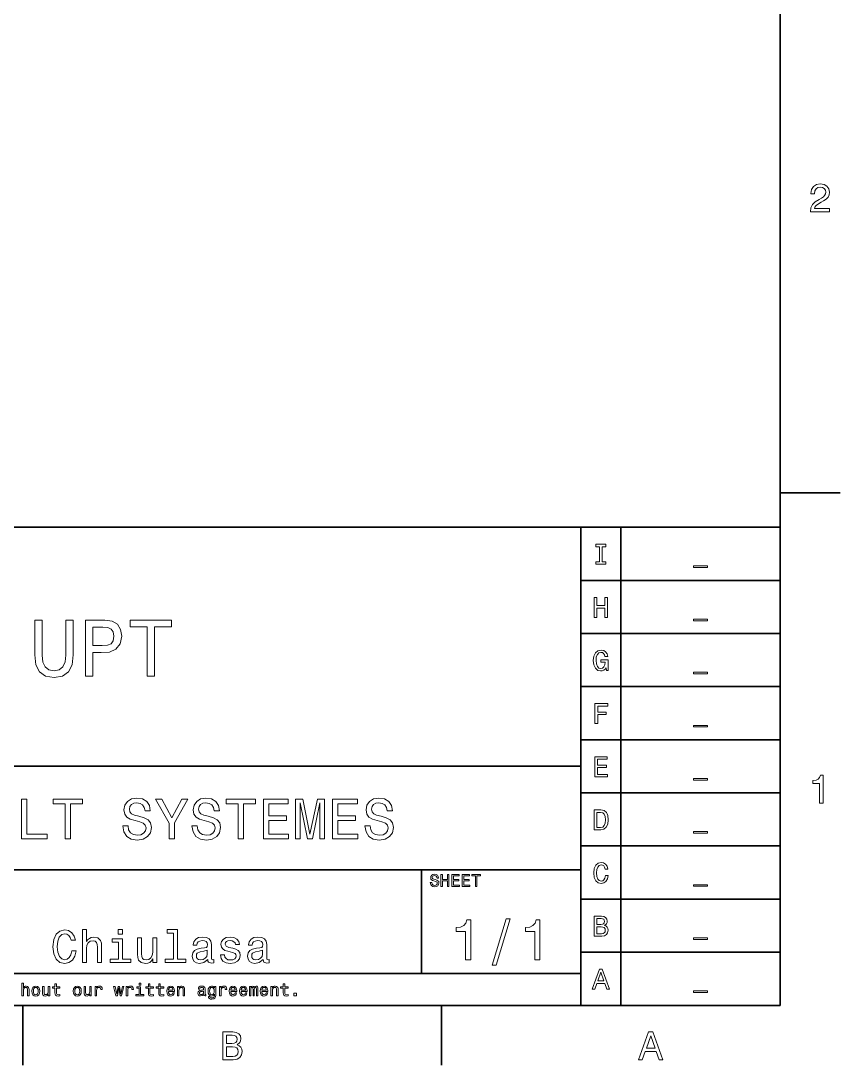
# Model space of a CAD drawing. Extents: x 0 to 420, y 0 to 297.
# Drawn here: x 314.8 to 417.5, y 2.5 to 133.5 of the extents above; entities that cross this region are included whole.
import ezdxf

# ---------------------------------------------------------------- set-up
doc = ezdxf.new("R2010")
doc.units = 0

msp = doc.modelspace()

# ---------------------------------------------------------------- linework, layer by layer
at = {"color": 7, "lineweight": 35}
for p, q in [((410, 10), (410, 287)), ((220, 70), (410, 70)), ((385, 10), (385, 70)), ((390, 10), (390, 70)), ((410, 70), (410, 10)), ((385, 63.33), (410, 63.33)), ((385, 56.67), (410, 56.67)), ((385, 50), (410, 50)), ((385, 43.33), (410, 43.33)), ((220, 40), (385, 40)), ((385, 36.67), (410, 36.67)), ((385, 30), (410, 30)), ((220, 27), (385, 27)), ((385, 23.33), (410, 23.33)), ((385, 16.67), (410, 16.67)), ((220, 14), (385, 14)), ((10, 10), (410, 10)), ((220, 10), (410, 10))]:
    msp.add_line(p, q, dxfattribs=at)
at = {"color": 7, "lineweight": 35, "ltscale": 0.1875}
for p, q in [((410, 74.3), (417.5, 74.3)), ((315, 10), (315, 2.5)), ((367.5, 10), (367.5, 2.5))]:
    msp.add_line(p, q, dxfattribs=at)
at = {"color": 7, "lineweight": 35, "ltscale": 0.325}
msp.add_line((365, 14), (365, 27), dxfattribs=at)
at = {"color": 7, "lineweight": 13}
for points in [[(413.77, 109.57), (416.18, 109.57), (416.18, 110), (414.27, 110), (414.38, 110.24), (414.56, 110.43), (415.12, 110.79), (415.42, 110.94), (415.75, 111.16), (415.99, 111.41), (416.12, 111.71), (416.18, 112.05), (416.09, 112.47), (415.85, 112.8), (415.49, 113.02), (415.02, 113.09), (414.54, 113.01), (414.17, 112.77), (413.93, 112.39), (413.85, 111.89), (413.85, 111.82), (414.31, 111.82), (414.31, 111.86), (414.35, 112.2), (414.49, 112.46), (414.71, 112.62), (414.99, 112.67), (415.29, 112.62), (415.5, 112.5), (415.65, 112.3), (415.7, 112.05), (415.66, 111.82), (415.56, 111.62), (415.4, 111.45), (415.18, 111.3), (414.88, 111.14), (414.39, 110.83), (414.04, 110.49), (413.84, 110.09), (413.77, 109.58)], [(387.33, 65.66), (386.87, 65.66), (386.87, 65.36), (388.13, 65.36), (388.13, 65.66), (387.67, 65.66), (387.67, 67.55), (388.13, 67.55), (388.13, 67.86), (386.87, 67.86), (386.87, 67.55), (387.33, 67.55)], [(399.13, 65.14), (399.13, 64.94), (400.87, 64.94), (400.87, 65.14)], [(386.66, 58.69), (387, 58.69), (387, 59.86), (388, 59.86), (388, 58.69), (388.33, 58.69), (388.33, 61.19), (388, 61.19), (388, 60.17), (387, 60.17), (387, 61.19), (386.66, 61.19)], [(316.52, 54), (316.66, 52.74), (317.1, 51.84), (317.85, 51.32), (318.93, 51.14), (320, 51.32), (320.74, 51.84), (321.19, 52.73), (321.34, 54), (321.34, 58.33), (320.4, 58.33), (320.4, 53.95), (320.31, 53.09), (320.04, 52.47), (319.57, 52.11), (318.93, 51.99), (318.26, 52.11), (317.8, 52.47), (317.53, 53.08), (317.45, 53.95), (317.45, 58.33), (316.52, 58.33)], [(322.87, 51.33), (323.8, 51.33), (323.8, 54.29), (324.83, 54.29), (325.87, 54.34), (326.69, 54.69), (327.23, 55.38), (327.41, 56.32), (327.27, 57.18), (326.87, 57.82), (326.2, 58.2), (325.29, 58.33), (322.87, 58.33)], [(330.61, 51.33), (331.54, 51.33), (331.54, 57.49), (333.65, 57.49), (333.65, 58.33), (328.48, 58.33), (328.48, 57.49), (330.61, 57.49)], [(399.13, 58.47), (399.13, 58.27), (400.87, 58.27), (400.87, 58.47)], [(325.04, 57.48), (325.65, 57.42), (326.09, 57.22), (326.35, 56.87), (326.44, 56.32), (326.34, 55.73), (326.07, 55.38), (325.61, 55.2), (324.97, 55.15), (323.8, 55.15), (323.8, 57.48)], [(388.16, 52.36), (388.22, 52.02), (388.4, 52.02), (388.4, 53.37), (387.49, 53.37), (387.49, 53.07), (388.05, 53.07), (388.05, 53.05), (388.01, 52.72), (387.89, 52.47), (387.72, 52.32), (387.5, 52.27), (387.25, 52.33), (387.06, 52.52), (386.94, 52.85), (386.89, 53.28), (386.93, 53.72), (387.06, 54.04), (387.25, 54.24), (387.51, 54.3), (387.69, 54.27), (387.84, 54.17), (387.95, 54), (388.01, 53.77), (388.37, 53.77), (388.27, 54.12), (388.1, 54.38), (387.85, 54.53), (387.54, 54.59), (387.13, 54.5), (386.82, 54.24), (386.62, 53.83), (386.55, 53.27), (386.62, 52.72), (386.82, 52.3), (387.11, 52.04), (387.47, 51.96), (387.68, 51.98), (387.86, 52.06), (388.02, 52.18)], [(399.13, 51.81), (399.13, 51.61), (400.87, 51.61), (400.87, 51.81)], [(386.76, 45.36), (387.1, 45.36), (387.1, 46.51), (388.15, 46.51), (388.15, 46.81), (387.1, 46.81), (387.1, 47.55), (388.39, 47.55), (388.39, 47.86), (386.76, 47.86)], [(399.13, 45.14), (399.13, 44.94), (400.87, 44.94), (400.87, 45.14)], [(386.74, 38.69), (388.33, 38.69), (388.33, 38.99), (387.07, 38.99), (387.07, 39.84), (388.19, 39.84), (388.19, 40.14), (387.07, 40.14), (387.07, 40.89), (388.3, 40.89), (388.3, 41.19), (386.74, 41.19)], [(399.13, 38.47), (399.13, 38.27), (400.87, 38.27), (400.87, 38.47)], [(414.91, 35.37), (415.37, 35.37), (415.37, 38.89), (415.03, 38.89), (414.93, 38.58), (414.75, 38.38), (414.48, 38.26), (414.09, 38.22), (414.09, 37.86), (414.91, 37.86)], [(314.86, 30.88), (318.08, 30.88), (318.08, 31.49), (315.53, 31.49), (315.53, 35.88), (314.86, 35.88)], [(320.33, 30.88), (320.99, 30.88), (320.99, 35.28), (322.51, 35.28), (322.51, 35.88), (318.81, 35.88), (318.81, 35.28), (320.33, 35.28)], [(328.2, 32.53), (327.54, 32.53), (327.69, 31.77), (328.05, 31.21), (328.6, 30.87), (329.35, 30.74), (330.09, 30.86), (330.65, 31.18), (331, 31.67), (331.13, 32.33), (331.02, 32.92), (330.72, 33.3), (330.23, 33.55), (329.57, 33.74), (329.01, 33.88), (328.65, 34.04), (328.44, 34.27), (328.37, 34.63), (328.44, 34.95), (328.62, 35.2), (328.91, 35.36), (329.31, 35.42), (329.71, 35.35), (330.03, 35.15), (330.24, 34.83), (330.34, 34.39), (330.99, 34.39), (330.99, 34.4), (330.88, 35.08), (330.54, 35.59), (330.01, 35.9), (329.29, 36.01), (328.64, 35.9), (328.13, 35.6), (327.81, 35.13), (327.69, 34.53), (327.79, 33.99), (328.06, 33.62), (328.49, 33.37), (329.09, 33.19), (329.67, 33.02), (330.11, 32.86), (330.37, 32.63), (330.47, 32.26), (330.38, 31.88), (330.16, 31.59), (329.82, 31.41), (329.38, 31.35), (328.89, 31.43), (328.52, 31.66), (328.28, 32.03)], [(334.05, 30.88), (334.05, 32.91), (335.69, 35.89), (334.94, 35.89), (333.71, 33.52), (332.46, 35.89), (331.66, 35.89), (333.38, 32.86), (333.38, 30.88)], [(336.87, 32.53), (336.22, 32.53), (336.36, 31.77), (336.72, 31.21), (337.28, 30.87), (338.03, 30.74), (338.77, 30.86), (339.32, 31.18), (339.68, 31.67), (339.81, 32.33), (339.7, 32.92), (339.39, 33.3), (338.9, 33.55), (338.25, 33.74), (337.69, 33.88), (337.32, 34.04), (337.11, 34.27), (337.05, 34.63), (337.11, 34.95), (337.3, 35.2), (337.59, 35.36), (337.98, 35.42), (338.39, 35.35), (338.7, 35.15), (338.91, 34.83), (339.01, 34.39), (339.67, 34.39), (339.67, 34.4), (339.55, 35.08), (339.21, 35.59), (338.68, 35.9), (337.96, 36.01), (337.31, 35.9), (336.81, 35.6), (336.48, 35.13), (336.37, 34.53), (336.46, 33.99), (336.74, 33.62), (337.17, 33.37), (337.76, 33.19), (338.34, 33.02), (338.78, 32.86), (339.05, 32.63), (339.14, 32.26), (339.06, 31.88), (338.83, 31.59), (338.49, 31.41), (338.05, 31.35), (337.56, 31.43), (337.19, 31.66), (336.95, 32.03)], [(342.02, 30.88), (342.68, 30.88), (342.68, 35.28), (344.19, 35.28), (344.19, 35.88), (340.5, 35.88), (340.5, 35.28), (342.02, 35.28)], [(345.17, 30.88), (348.34, 30.88), (348.34, 31.49), (345.84, 31.49), (345.84, 33.18), (348.07, 33.18), (348.07, 33.78), (345.84, 33.78), (345.84, 35.28), (348.29, 35.28), (348.29, 35.88), (345.17, 35.88)], [(349.22, 30.88), (349.78, 30.88), (349.78, 35.42), (350.71, 30.88), (351.33, 30.88), (352.26, 35.42), (352.26, 30.88), (352.82, 30.88), (352.82, 35.88), (351.95, 35.88), (351.02, 31.47), (350.11, 35.88), (349.22, 35.88)], [(353.85, 30.88), (357.02, 30.88), (357.02, 31.49), (354.51, 31.49), (354.51, 33.18), (356.74, 33.18), (356.74, 33.78), (354.51, 33.78), (354.51, 35.28), (356.96, 35.28), (356.96, 35.88), (353.85, 35.88)], [(358.56, 32.53), (357.9, 32.53), (358.05, 31.77), (358.41, 31.21), (358.96, 30.87), (359.71, 30.74), (360.45, 30.86), (361.01, 31.18), (361.36, 31.67), (361.49, 32.33), (361.38, 32.92), (361.08, 33.3), (360.59, 33.55), (359.94, 33.74), (359.37, 33.88), (359.01, 34.04), (358.8, 34.27), (358.73, 34.63), (358.8, 34.95), (358.98, 35.2), (359.27, 35.36), (359.67, 35.42), (360.07, 35.35), (360.39, 35.15), (360.6, 34.83), (360.7, 34.39), (361.35, 34.39), (361.35, 34.4), (361.24, 35.08), (360.9, 35.59), (360.37, 35.9), (359.65, 36.01), (359, 35.9), (358.49, 35.6), (358.17, 35.13), (358.05, 34.53), (358.15, 33.99), (358.42, 33.62), (358.85, 33.37), (359.45, 33.19), (360.03, 33.02), (360.47, 32.86), (360.73, 32.63), (360.83, 32.26), (360.74, 31.88), (360.52, 31.59), (360.18, 31.41), (359.74, 31.35), (359.25, 31.43), (358.88, 31.66), (358.64, 32.03)], [(387.5, 34.52), (386.66, 34.52), (386.66, 32.02), (387.5, 32.02), (387.89, 32.1), (388.18, 32.34), (388.36, 32.74), (388.43, 33.27), (388.37, 33.82), (388.3, 34.04), (388.2, 34.21), (387.9, 34.44), (387.71, 34.5)], [(387.47, 34.22), (387.74, 34.17), (387.93, 34.01), (388.04, 33.71), (388.08, 33.27), (388.04, 32.85), (387.93, 32.56), (387.74, 32.38), (387.47, 32.32), (387, 32.32), (387, 34.22)], [(399.13, 31.81), (399.13, 31.61), (400.87, 31.61), (400.87, 31.81)], [(388.08, 26.29), (388.01, 25.98), (387.89, 25.77), (387.73, 25.63), (387.53, 25.59), (387.3, 25.66), (387.11, 25.85), (386.99, 26.17), (386.95, 26.61), (386.99, 27.04), (387.11, 27.36), (387.29, 27.56), (387.53, 27.63), (387.71, 27.59), (387.85, 27.49), (387.97, 27.33), (388.05, 27.1), (388.39, 27.1), (388.28, 27.45), (388.09, 27.71), (387.84, 27.87), (387.53, 27.93), (387.15, 27.84), (386.86, 27.58), (386.67, 27.17), (386.61, 26.61), (386.67, 26.05), (386.86, 25.63), (387.15, 25.38), (387.53, 25.29), (387.87, 25.36), (388.14, 25.55), (388.33, 25.86), (388.43, 26.29)], [(366.31, 25.41), (366.11, 25.41), (366.16, 25.18), (366.26, 25.02), (366.43, 24.91), (366.65, 24.88), (366.88, 24.91), (367.04, 25.01), (367.15, 25.16), (367.19, 25.35), (367.16, 25.53), (367.07, 25.64), (366.92, 25.72), (366.72, 25.78), (366.55, 25.82), (366.44, 25.87), (366.38, 25.93), (366.36, 26.04), (366.38, 26.14), (366.44, 26.21), (366.52, 26.26), (366.64, 26.28), (366.76, 26.26), (366.86, 26.2), (366.92, 26.1), (366.95, 25.97), (367.15, 25.97), (367.15, 25.98), (367.11, 26.18), (367.01, 26.33), (366.85, 26.43), (366.64, 26.46), (366.44, 26.43), (366.29, 26.33), (366.19, 26.19), (366.16, 26.01), (366.19, 25.85), (366.27, 25.74), (366.4, 25.67), (366.57, 25.61), (366.75, 25.56), (366.88, 25.51), (366.96, 25.44), (366.99, 25.33), (366.96, 25.22), (366.9, 25.13), (366.8, 25.08), (366.66, 25.06), (366.52, 25.08), (366.4, 25.15), (366.33, 25.26)], [(367.45, 24.92), (367.65, 24.92), (367.65, 25.62), (368.25, 25.62), (368.25, 24.92), (368.45, 24.92), (368.45, 26.42), (368.25, 26.42), (368.25, 25.81), (367.65, 25.81), (367.65, 26.42), (367.45, 26.42)], [(368.8, 24.92), (369.75, 24.92), (369.75, 25.1), (369, 25.1), (369, 25.61), (369.67, 25.61), (369.67, 25.79), (369, 25.79), (369, 26.24), (369.73, 26.24), (369.73, 26.42), (368.8, 26.42)], [(370.1, 24.92), (371.05, 24.92), (371.05, 25.1), (370.3, 25.1), (370.3, 25.61), (370.97, 25.61), (370.97, 25.79), (370.3, 25.79), (370.3, 26.24), (371.03, 26.24), (371.03, 26.42), (370.1, 26.42)], [(371.76, 24.92), (371.95, 24.92), (371.95, 26.24), (372.41, 26.24), (372.41, 26.42), (371.3, 26.42), (371.3, 26.24), (371.76, 26.24)], [(399.13, 25.14), (399.13, 24.94), (400.87, 24.94), (400.87, 25.14)], [(387.95, 20.04), (388.2, 20.25), (388.27, 20.39), (388.29, 20.56), (388.24, 20.83), (388.1, 21.03), (387.87, 21.15), (387.56, 21.19), (386.67, 21.19), (386.67, 18.69), (387.61, 18.69), (387.94, 18.74), (388.19, 18.89), (388.35, 19.12), (388.4, 19.44), (388.37, 19.65), (388.28, 19.83), (388.14, 19.96)], [(370.53, 15.7), (371.19, 15.7), (371.19, 20.74), (370.7, 20.74), (370.57, 20.3), (370.31, 20), (369.91, 19.83), (369.37, 19.77), (369.37, 19.26), (370.53, 19.26)], [(373.88, 15.03), (374.37, 15.03), (376.12, 20.84), (375.61, 20.84)], [(379.21, 15.7), (379.86, 15.7), (379.86, 20.74), (379.37, 20.74), (379.24, 20.3), (378.98, 20), (378.59, 19.83), (378.04, 19.77), (378.04, 19.26), (379.21, 19.26)], [(387.49, 20.15), (387, 20.15), (387, 20.89), (387.52, 20.89), (387.71, 20.87), (387.85, 20.81), (387.93, 20.69), (387.96, 20.53), (387.93, 20.36), (387.84, 20.25), (387.69, 20.17)], [(387.57, 18.99), (387, 18.99), (387, 19.85), (387.54, 19.85), (387.76, 19.83), (387.93, 19.75), (388.02, 19.62), (388.05, 19.43), (388.02, 19.23), (387.93, 19.1), (387.78, 19.01)], [(321.14, 16.85), (321.02, 16.36), (320.83, 16.02), (320.57, 15.8), (320.26, 15.73), (319.88, 15.84), (319.59, 16.15), (319.39, 16.66), (319.33, 17.36), (319.39, 18.06), (319.58, 18.57), (319.88, 18.88), (320.26, 18.99), (320.53, 18.93), (320.77, 18.77), (320.95, 18.51), (321.08, 18.16), (321.63, 18.16), (321.46, 18.7), (321.16, 19.12), (320.75, 19.38), (320.26, 19.47), (319.65, 19.33), (319.18, 18.92), (318.88, 18.26), (318.78, 17.36), (318.88, 16.46), (319.18, 15.8), (319.65, 15.39), (320.26, 15.25), (320.79, 15.36), (321.22, 15.67), (321.53, 16.17), (321.69, 16.85)], [(322.48, 15.36), (322.99, 15.36), (322.99, 17.15), (323.04, 17.56), (323.21, 17.86), (323.47, 18.04), (323.81, 18.11), (324.09, 18.05), (324.26, 17.9), (324.35, 17.64), (324.38, 17.29), (324.38, 15.36), (324.88, 15.36), (324.88, 17.39), (324.86, 17.8), (324.76, 18.14), (324.42, 18.46), (323.89, 18.56), (323.6, 18.52), (323.35, 18.41), (323.14, 18.24), (322.99, 18.01), (322.99, 19.5), (322.48, 19.5)], [(327.5, 15.79), (327.5, 18.35), (326.2, 18.35), (326.2, 17.92), (326.99, 17.92), (326.99, 15.79), (325.96, 15.79), (325.96, 15.36), (328.55, 15.36), (328.55, 15.79)], [(327.52, 19.5), (326.98, 19.5), (326.98, 18.92), (327.52, 18.92)], [(331.81, 18.46), (331.3, 18.46), (331.3, 16.67), (331.24, 16.25), (331.07, 15.95), (330.82, 15.77), (330.48, 15.71), (330.2, 15.76), (330.03, 15.9), (329.93, 16.13), (329.91, 16.47), (329.91, 18.46), (329.4, 18.46), (329.4, 16.42), (329.42, 16.01), (329.53, 15.67), (329.86, 15.36), (330.4, 15.25), (330.69, 15.29), (330.94, 15.39), (331.15, 15.57), (331.32, 15.83), (331.32, 15.36), (331.81, 15.36)], [(333.9, 19.07), (333.9, 15.79), (332.86, 15.79), (332.86, 15.36), (335.44, 15.36), (335.44, 15.79), (334.41, 15.79), (334.41, 19.5), (333.1, 19.5), (333.1, 19.07)], [(338.2, 15.76), (338.2, 15.75), (338.23, 15.55), (338.31, 15.41), (338.68, 15.3), (338.96, 15.35), (338.96, 15.74), (338.84, 15.72), (338.68, 15.8), (338.65, 16.03), (338.65, 17.63), (338.58, 18.04), (338.38, 18.33), (338.03, 18.5), (337.53, 18.56), (337.05, 18.5), (336.69, 18.3), (336.46, 17.99), (336.39, 17.59), (336.39, 17.56), (336.84, 17.56), (336.88, 17.8), (337.01, 17.97), (337.22, 18.07), (337.51, 18.12), (337.8, 18.09), (338, 18), (338.12, 17.85), (338.16, 17.64), (338.14, 17.4), (338.04, 17.28), (337.81, 17.22), (337.38, 17.18), (336.88, 17.07), (336.53, 16.89), (336.33, 16.6), (336.26, 16.17), (336.32, 15.79), (336.5, 15.51), (336.79, 15.33), (337.18, 15.27), (337.72, 15.39)], [(341.35, 17.16), (340.86, 17.28), (340.49, 17.41), (340.37, 17.68), (340.41, 17.87), (340.53, 18.01), (340.72, 18.1), (341.01, 18.13), (341.28, 18.1), (341.49, 17.99), (341.63, 17.84), (341.69, 17.63), (342.18, 17.63), (342.18, 17.64), (342.1, 18.02), (341.86, 18.31), (341.49, 18.5), (341.01, 18.56), (340.52, 18.5), (340.16, 18.31), (339.93, 18.02), (339.86, 17.67), (339.92, 17.32), (340.08, 17.08), (340.34, 16.9), (340.73, 16.78), (341.29, 16.65), (341.64, 16.5), (341.73, 16.39), (341.77, 16.21), (341.71, 16), (341.58, 15.84), (341.35, 15.73), (341.05, 15.7), (340.73, 15.73), (340.5, 15.86), (340.35, 16.05), (340.29, 16.32), (339.8, 16.32), (339.88, 15.86), (340.11, 15.53), (340.49, 15.33), (341.01, 15.25), (341.55, 15.33), (341.95, 15.53), (342.19, 15.85), (342.27, 16.27), (342.21, 16.63), (342.03, 16.88), (341.74, 17.04)], [(345.14, 15.76), (345.14, 15.75), (345.17, 15.55), (345.25, 15.41), (345.62, 15.3), (345.9, 15.35), (345.9, 15.74), (345.78, 15.72), (345.62, 15.8), (345.59, 16.03), (345.59, 17.63), (345.52, 18.04), (345.32, 18.33), (344.97, 18.5), (344.47, 18.56), (343.99, 18.5), (343.63, 18.3), (343.4, 17.99), (343.33, 17.59), (343.33, 17.56), (343.78, 17.56), (343.82, 17.8), (343.95, 17.97), (344.16, 18.07), (344.45, 18.12), (344.73, 18.09), (344.94, 18), (345.06, 17.85), (345.1, 17.64), (345.07, 17.4), (344.98, 17.28), (344.75, 17.22), (344.32, 17.18), (343.82, 17.07), (343.47, 16.89), (343.27, 16.6), (343.2, 16.17), (343.26, 15.79), (343.44, 15.51), (343.73, 15.33), (344.12, 15.27), (344.66, 15.39)], [(399.13, 18.47), (399.13, 18.27), (400.87, 18.27), (400.87, 18.47)], [(338.14, 16.44), (338.07, 16.14), (337.89, 15.91), (337.61, 15.76), (337.27, 15.71), (337.05, 15.74), (336.9, 15.83), (336.8, 15.99), (336.77, 16.22), (336.79, 16.42), (336.88, 16.56), (337.25, 16.73), (337.72, 16.8), (338.14, 16.93)], [(345.08, 16.44), (345.01, 16.14), (344.83, 15.91), (344.55, 15.76), (344.21, 15.71), (343.99, 15.74), (343.84, 15.83), (343.74, 15.99), (343.71, 16.22), (343.73, 16.42), (343.82, 16.56), (344.19, 16.73), (344.66, 16.8), (345.08, 16.93)], [(386.4, 12.02), (386.74, 12.02), (387, 12.76), (388, 12.76), (388.26, 12.02), (388.6, 12.02), (387.68, 14.53), (387.32, 14.53)], [(387.11, 13.06), (387.5, 14.17), (387.89, 13.06)], [(314.89, 11.21), (315.08, 11.21), (315.08, 11.88), (315.1, 12.04), (315.16, 12.15), (315.26, 12.22), (315.39, 12.25), (315.49, 12.22), (315.55, 12.17), (315.59, 12.07), (315.6, 11.94), (315.6, 11.21), (315.79, 11.21), (315.79, 11.98), (315.78, 12.13), (315.74, 12.26), (315.61, 12.38), (315.41, 12.42), (315.31, 12.4), (315.21, 12.36), (315.13, 12.3), (315.08, 12.21), (315.08, 12.77), (314.89, 12.77)], [(316.13, 11.79), (316.17, 11.53), (316.27, 11.34), (316.42, 11.21), (316.63, 11.17), (316.84, 11.21), (317, 11.33), (317.1, 11.53), (317.14, 11.79), (317.1, 12.06), (317, 12.25), (316.84, 12.37), (316.63, 12.42), (316.42, 12.37), (316.27, 12.25), (316.17, 12.06)], [(316.33, 11.8), (316.35, 11.99), (316.41, 12.13), (316.5, 12.22), (316.63, 12.25), (316.76, 12.22), (316.86, 12.13), (316.92, 11.99), (316.94, 11.8), (316.92, 11.6), (316.86, 11.46), (316.76, 11.37), (316.63, 11.34), (316.5, 11.37), (316.41, 11.46), (316.35, 11.6)], [(318.38, 12.38), (318.19, 12.38), (318.19, 11.7), (318.17, 11.55), (318.11, 11.44), (318.01, 11.37), (317.88, 11.35), (317.78, 11.36), (317.72, 11.42), (317.68, 11.5), (317.67, 11.63), (317.67, 12.38), (317.48, 12.38), (317.48, 11.61), (317.49, 11.46), (317.53, 11.33), (317.65, 11.21), (317.86, 11.17), (317.96, 11.19), (318.06, 11.23), (318.14, 11.29), (318.2, 11.39), (318.2, 11.21), (318.38, 11.21)], [(319.04, 12.17), (319.04, 11.59), (319.06, 11.4), (319.12, 11.27), (319.24, 11.2), (319.44, 11.17), (319.67, 11.18), (319.67, 11.35), (319.51, 11.34), (319.36, 11.35), (319.28, 11.41), (319.24, 11.5), (319.23, 11.62), (319.23, 12.17), (319.67, 12.17), (319.67, 12.34), (319.23, 12.34), (319.23, 12.68), (319.04, 12.68), (319.04, 12.34), (318.72, 12.34), (318.72, 12.17)], [(321.34, 11.79), (321.37, 11.53), (321.47, 11.34), (321.63, 11.21), (321.84, 11.17), (322.05, 11.21), (322.21, 11.33), (322.31, 11.53), (322.34, 11.79), (322.31, 12.06), (322.21, 12.25), (322.05, 12.37), (321.84, 12.42), (321.63, 12.37), (321.47, 12.25), (321.37, 12.06)], [(321.53, 11.8), (321.55, 11.99), (321.61, 12.13), (321.71, 12.22), (321.84, 12.25), (321.97, 12.22), (322.07, 12.13), (322.13, 11.99), (322.15, 11.8), (322.13, 11.6), (322.07, 11.46), (321.97, 11.37), (321.84, 11.34), (321.71, 11.37), (321.61, 11.46), (321.55, 11.6)], [(323.59, 12.38), (323.4, 12.38), (323.4, 11.7), (323.38, 11.55), (323.31, 11.44), (323.22, 11.37), (323.09, 11.35), (322.99, 11.36), (322.92, 11.42), (322.89, 11.5), (322.88, 11.63), (322.88, 12.38), (322.69, 12.38), (322.69, 11.61), (322.69, 11.46), (322.73, 11.33), (322.86, 11.21), (323.06, 11.17), (323.17, 11.19), (323.26, 11.23), (323.34, 11.29), (323.41, 11.39), (323.41, 11.21), (323.59, 11.21)], [(324.07, 11.21), (324.26, 11.21), (324.26, 11.88), (324.28, 12.04), (324.33, 12.15), (324.43, 12.22), (324.56, 12.25), (324.65, 12.23), (324.72, 12.19), (324.77, 12.11), (324.78, 12.01), (324.97, 12.01), (324.95, 12.19), (324.88, 12.31), (324.76, 12.39), (324.6, 12.42), (324.48, 12.4), (324.39, 12.36), (324.31, 12.28), (324.24, 12.18), (324.24, 12.38), (324.07, 12.38)], [(326.87, 11.21), (327.04, 12.2), (327.22, 11.21), (327.4, 11.21), (327.68, 12.38), (327.5, 12.38), (327.31, 11.39), (327.14, 12.38), (326.95, 12.38), (326.78, 11.39), (326.59, 12.38), (326.4, 12.38), (326.69, 11.21)], [(327.97, 11.21), (328.16, 11.21), (328.16, 11.88), (328.18, 12.04), (328.24, 12.15), (328.33, 12.22), (328.46, 12.25), (328.55, 12.23), (328.63, 12.19), (328.67, 12.11), (328.68, 12.01), (328.88, 12.01), (328.85, 12.19), (328.78, 12.31), (328.66, 12.39), (328.5, 12.42), (328.39, 12.4), (328.29, 12.36), (328.21, 12.28), (328.14, 12.18), (328.14, 12.38), (327.97, 12.38)], [(329.78, 11.37), (329.78, 12.34), (329.29, 12.34), (329.29, 12.17), (329.59, 12.17), (329.59, 11.37), (329.2, 11.37), (329.2, 11.21), (330.17, 11.21), (330.17, 11.37)], [(329.79, 12.77), (329.59, 12.77), (329.59, 12.55), (329.79, 12.55)], [(330.76, 12.17), (330.76, 11.59), (330.77, 11.4), (330.83, 11.27), (330.95, 11.2), (331.15, 11.17), (331.38, 11.18), (331.38, 11.35), (331.22, 11.34), (331.07, 11.35), (330.99, 11.41), (330.95, 11.5), (330.95, 11.62), (330.95, 12.17), (331.38, 12.17), (331.38, 12.34), (330.95, 12.34), (330.95, 12.68), (330.76, 12.68), (330.76, 12.34), (330.43, 12.34), (330.43, 12.17)], [(332.06, 12.17), (332.06, 11.59), (332.07, 11.4), (332.13, 11.27), (332.25, 11.2), (332.46, 11.17), (332.68, 11.18), (332.68, 11.35), (332.52, 11.34), (332.37, 11.35), (332.29, 11.41), (332.25, 11.5), (332.25, 11.62), (332.25, 12.17), (332.68, 12.17), (332.68, 12.34), (332.25, 12.34), (332.25, 12.68), (332.06, 12.68), (332.06, 12.34), (331.73, 12.34), (331.73, 12.17)], [(333.27, 11.74), (334.03, 11.74), (334.03, 11.83), (334, 12.08), (333.9, 12.26), (333.75, 12.38), (333.55, 12.42), (333.35, 12.37), (333.2, 12.25), (333.1, 12.06), (333.07, 11.8), (333.1, 11.53), (333.2, 11.34), (333.35, 11.21), (333.54, 11.17), (333.71, 11.2), (333.85, 11.27), (333.95, 11.39), (334.01, 11.55), (333.82, 11.55), (333.78, 11.46), (333.73, 11.4), (333.57, 11.34), (333.44, 11.37), (333.35, 11.44), (333.29, 11.57), (333.27, 11.73)], [(333.27, 11.9), (333.29, 12.05), (333.35, 12.16), (333.44, 12.23), (333.56, 12.25), (333.67, 12.23), (333.76, 12.16), (333.81, 12.05), (333.83, 11.9)], [(334.4, 11.21), (334.59, 11.21), (334.59, 11.88), (334.61, 12.04), (334.68, 12.15), (334.77, 12.22), (334.9, 12.25), (335.01, 12.22), (335.07, 12.17), (335.1, 12.07), (335.11, 11.94), (335.11, 11.21), (335.3, 11.21), (335.3, 11.98), (335.3, 12.13), (335.26, 12.26), (335.13, 12.38), (334.93, 12.42), (334.82, 12.4), (334.73, 12.36), (334.65, 12.29), (334.59, 12.2), (334.59, 12.38), (334.4, 12.38)], [(337.7, 11.37), (337.7, 11.36), (337.71, 11.29), (337.74, 11.23), (337.87, 11.19), (337.98, 11.21), (337.98, 11.36), (337.94, 11.35), (337.87, 11.38), (337.86, 11.47), (337.86, 12.07), (337.84, 12.22), (337.76, 12.33), (337.63, 12.39), (337.44, 12.42), (337.26, 12.39), (337.13, 12.32), (337.04, 12.2), (337.02, 12.05), (337.02, 12.04), (337.19, 12.04), (337.2, 12.13), (337.25, 12.19), (337.33, 12.23), (337.44, 12.25), (337.54, 12.24), (337.62, 12.2), (337.67, 12.15), (337.68, 12.07), (337.67, 11.98), (337.64, 11.93), (337.55, 11.91), (337.39, 11.9), (337.2, 11.86), (337.07, 11.79), (336.99, 11.68), (336.97, 11.52), (336.99, 11.38), (337.06, 11.27), (337.17, 11.2), (337.31, 11.18), (337.52, 11.23)], [(337.67, 11.62), (337.65, 11.51), (337.58, 11.42), (337.47, 11.37), (337.35, 11.35), (337.27, 11.36), (337.21, 11.39), (337.17, 11.45), (337.16, 11.54), (337.17, 11.61), (337.2, 11.67), (337.34, 11.73), (337.52, 11.75), (337.67, 11.8)], [(339.21, 11.27), (339.21, 12.38), (339.03, 12.38), (339.03, 12.19), (338.88, 12.36), (338.79, 12.4), (338.69, 12.42), (338.5, 12.37), (338.36, 12.25), (338.27, 12.06), (338.24, 11.8), (338.27, 11.53), (338.36, 11.34), (338.5, 11.21), (338.69, 11.17), (338.79, 11.19), (338.88, 11.23), (339.03, 11.39), (339.03, 11.23), (339.01, 11.1), (338.96, 11), (338.87, 10.95), (338.74, 10.93), (338.62, 10.94), (338.53, 10.98), (338.48, 11.03), (338.47, 11.11), (338.29, 11.11), (338.29, 11.1), (338.31, 10.96), (338.4, 10.86), (338.54, 10.79), (338.73, 10.77), (338.95, 10.8), (339.1, 10.89), (339.18, 11.05)], [(338.43, 11.8), (338.45, 11.99), (338.51, 12.13), (338.6, 12.22), (338.72, 12.25), (338.85, 12.22), (338.94, 12.13), (339, 11.99), (339.02, 11.8), (339, 11.6), (338.94, 11.46), (338.85, 11.37), (338.72, 11.34), (338.6, 11.37), (338.51, 11.46), (338.45, 11.6)], [(339.68, 11.21), (339.87, 11.21), (339.87, 11.88), (339.89, 12.04), (339.95, 12.15), (340.04, 12.22), (340.17, 12.25), (340.27, 12.23), (340.34, 12.19), (340.38, 12.11), (340.39, 12.01), (340.59, 12.01), (340.56, 12.19), (340.49, 12.31), (340.37, 12.39), (340.21, 12.42), (340.1, 12.4), (340, 12.36), (339.92, 12.28), (339.85, 12.18), (339.85, 12.38), (339.68, 12.38)], [(341.08, 11.74), (341.84, 11.74), (341.84, 11.83), (341.8, 12.08), (341.71, 12.26), (341.56, 12.38), (341.36, 12.42), (341.16, 12.37), (341.01, 12.25), (340.91, 12.06), (340.88, 11.8), (340.91, 11.53), (341.01, 11.34), (341.16, 11.21), (341.35, 11.17), (341.52, 11.2), (341.66, 11.27), (341.76, 11.39), (341.82, 11.55), (341.63, 11.55), (341.59, 11.46), (341.53, 11.4), (341.37, 11.34), (341.25, 11.37), (341.16, 11.44), (341.1, 11.57), (341.08, 11.73)], [(341.08, 11.9), (341.1, 12.05), (341.16, 12.16), (341.25, 12.23), (341.36, 12.25), (341.48, 12.23), (341.57, 12.16), (341.62, 12.05), (341.64, 11.9)], [(342.38, 11.74), (343.14, 11.74), (343.14, 11.83), (343.11, 12.08), (343.01, 12.26), (342.86, 12.38), (342.66, 12.42), (342.46, 12.37), (342.31, 12.25), (342.21, 12.06), (342.18, 11.8), (342.21, 11.53), (342.31, 11.34), (342.46, 11.21), (342.65, 11.17), (342.82, 11.2), (342.96, 11.27), (343.06, 11.39), (343.12, 11.55), (342.93, 11.55), (342.89, 11.46), (342.84, 11.4), (342.68, 11.34), (342.55, 11.37), (342.46, 11.44), (342.4, 11.57), (342.38, 11.73)], [(342.38, 11.9), (342.4, 12.05), (342.46, 12.16), (342.55, 12.23), (342.66, 12.25), (342.78, 12.23), (342.87, 12.16), (342.92, 12.05), (342.94, 11.9)], [(343.44, 11.21), (343.61, 11.21), (343.61, 11.99), (343.62, 12.11), (343.65, 12.19), (343.7, 12.24), (343.77, 12.26), (343.82, 12.24), (343.86, 12.2), (343.87, 12.13), (343.88, 12.03), (343.88, 11.21), (344.04, 11.21), (344.04, 11.99), (344.05, 12.1), (344.09, 12.19), (344.14, 12.24), (344.2, 12.26), (344.26, 12.24), (344.29, 12.2), (344.31, 12.03), (344.31, 11.21), (344.49, 11.21), (344.49, 12.02), (344.48, 12.18), (344.44, 12.31), (344.37, 12.39), (344.26, 12.42), (344.13, 12.37), (344.03, 12.25), (343.95, 12.37), (343.81, 12.42), (343.69, 12.37), (343.6, 12.25), (343.6, 12.38), (343.44, 12.38)], [(344.98, 11.74), (345.74, 11.74), (345.74, 11.83), (345.71, 12.08), (345.61, 12.26), (345.46, 12.38), (345.26, 12.42), (345.06, 12.37), (344.91, 12.25), (344.81, 12.06), (344.78, 11.8), (344.81, 11.53), (344.91, 11.34), (345.06, 11.21), (345.25, 11.17), (345.42, 11.2), (345.56, 11.27), (345.66, 11.39), (345.72, 11.55), (345.53, 11.55), (345.49, 11.46), (345.44, 11.4), (345.28, 11.34), (345.15, 11.37), (345.06, 11.44), (345, 11.57), (344.98, 11.73)], [(344.98, 11.9), (345, 12.05), (345.06, 12.16), (345.15, 12.23), (345.27, 12.25), (345.38, 12.23), (345.47, 12.16), (345.52, 12.05), (345.54, 11.9)], [(346.11, 11.21), (346.3, 11.21), (346.3, 11.88), (346.32, 12.04), (346.39, 12.15), (346.48, 12.22), (346.61, 12.25), (346.72, 12.22), (346.78, 12.17), (346.81, 12.07), (346.83, 11.94), (346.83, 11.21), (347.02, 11.21), (347.02, 11.98), (347.01, 12.13), (346.97, 12.26), (346.84, 12.38), (346.64, 12.42), (346.53, 12.4), (346.44, 12.36), (346.36, 12.29), (346.3, 12.2), (346.3, 12.38), (346.11, 12.38)], [(347.67, 12.17), (347.67, 11.59), (347.68, 11.4), (347.74, 11.27), (347.86, 11.2), (348.07, 11.17), (348.29, 11.18), (348.29, 11.35), (348.13, 11.34), (347.98, 11.35), (347.9, 11.41), (347.87, 11.5), (347.86, 11.62), (347.86, 12.17), (348.29, 12.17), (348.29, 12.34), (347.86, 12.34), (347.86, 12.68), (347.67, 12.68), (347.67, 12.34), (347.34, 12.34), (347.34, 12.17)], [(399.13, 11.81), (399.13, 11.61), (400.87, 11.61), (400.87, 11.81)], [(349.01, 11.21), (349.31, 11.21), (349.31, 11.54), (349.01, 11.54)], [(341.88, 5.06), (342.23, 5.35), (342.32, 5.55), (342.35, 5.79), (342.29, 6.17), (342.09, 6.44), (341.77, 6.61), (341.33, 6.67), (340.09, 6.67), (340.09, 3.17), (341.4, 3.17), (341.87, 3.24), (342.22, 3.44), (342.44, 3.77), (342.51, 4.22), (342.47, 4.51), (342.34, 4.76), (342.15, 4.94)], [(392.22, 3.17), (392.68, 3.17), (393.05, 4.2), (394.45, 4.2), (394.81, 3.17), (395.29, 3.17), (394.01, 6.67), (393.49, 6.67)], [(341.23, 5.21), (340.55, 5.21), (340.55, 6.25), (341.28, 6.25), (341.55, 6.22), (341.74, 6.13), (341.86, 5.97), (341.9, 5.74), (341.85, 5.51), (341.73, 5.35), (341.52, 5.24)], [(393.21, 4.62), (393.75, 6.17), (394.29, 4.62)], [(341.35, 3.59), (340.55, 3.59), (340.55, 4.79), (341.3, 4.79), (341.62, 4.76), (341.85, 4.65), (341.98, 4.47), (342.03, 4.21), (341.98, 3.93), (341.86, 3.74), (341.64, 3.62)]]:
    msp.add_lwpolyline(points, close=True, dxfattribs=at)

doc.saveas('drawing.dxf')
